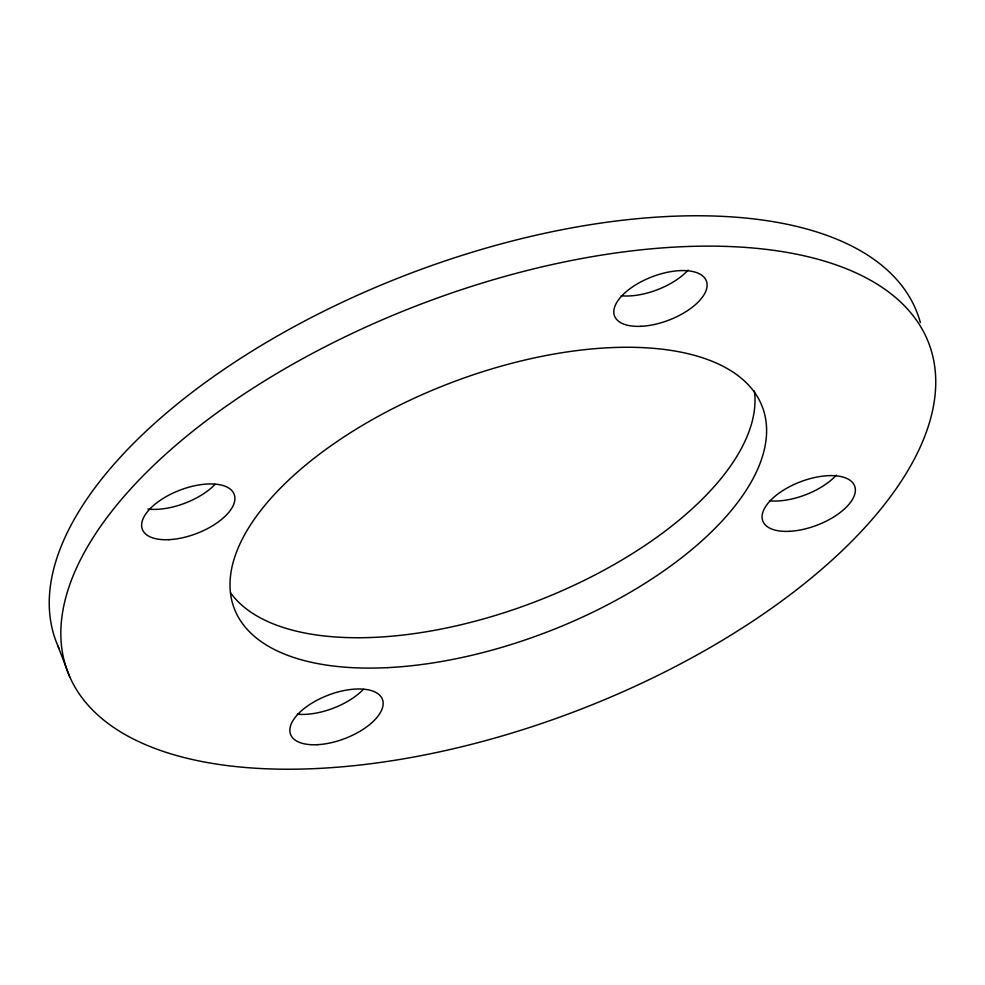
<?xml version="1.0" encoding="UTF-8"?>
<svg xmlns="http://www.w3.org/2000/svg" width="985" height="985" viewBox="0 0 985 985"><rect width="100%" height="100%" fill="white"/><g stroke="black" fill="none" stroke-linecap="round" stroke-linejoin="round"><path stroke-width="1.48" d="M58.029 646.197L69.615 676.547M59.272 648.93A460.82 217.759 -20.9 0 1 411.262 273.03A460.82 217.759 -20.9 0 1 920.347 322.551M215.124 484.3A49.151 23.234 -20.9 0 1 147.898 509.023M754.399 390.971A282.646 133.566 -20.9 0 1 536.259 601.367A282.646 133.566 -20.9 0 1 230.712 592.995M363.366 689.34A49.151 23.234 -20.9 0 1 297.298 714.187M836.363 475.102A49.151 23.234 -20.9 0 1 769.507 500.811M688.121 270.075A49.151 23.234 -20.9 0 1 621.264 295.771M317.613 768.485A460.82 217.759 -20.9 0 0 933.657 360.214A460.82 217.759 -20.9 0 0 243.615 394.32A460.82 217.759 -20.9 0 0 317.613 768.485M168.989 539.657A49.151 23.234 -20.9 0 0 234.701 496.108A49.151 23.234 -20.9 0 0 161.084 499.752A49.151 23.234 -20.9 0 0 168.989 539.657M387.474 667.645A282.646 133.566 -20.9 0 0 765.32 417.234A282.646 133.566 -20.9 0 0 342.09 438.153A282.646 133.566 -20.9 0 0 387.474 667.645M317.219 744.697A49.151 23.234 -20.9 0 0 382.931 701.148A49.151 23.234 -20.9 0 0 309.327 704.78A49.151 23.234 -20.9 0 0 317.219 744.697M789.428 531.321A49.151 23.234 -20.9 0 0 855.14 487.772A49.151 23.234 -20.9 0 0 781.536 491.416A49.151 23.234 -20.9 0 0 789.428 531.321M641.186 326.294A49.151 23.234 -20.9 0 0 706.898 282.744A49.151 23.234 -20.9 0 0 633.293 286.376A49.151 23.234 -20.9 0 0 641.186 326.294"/></g></svg>
